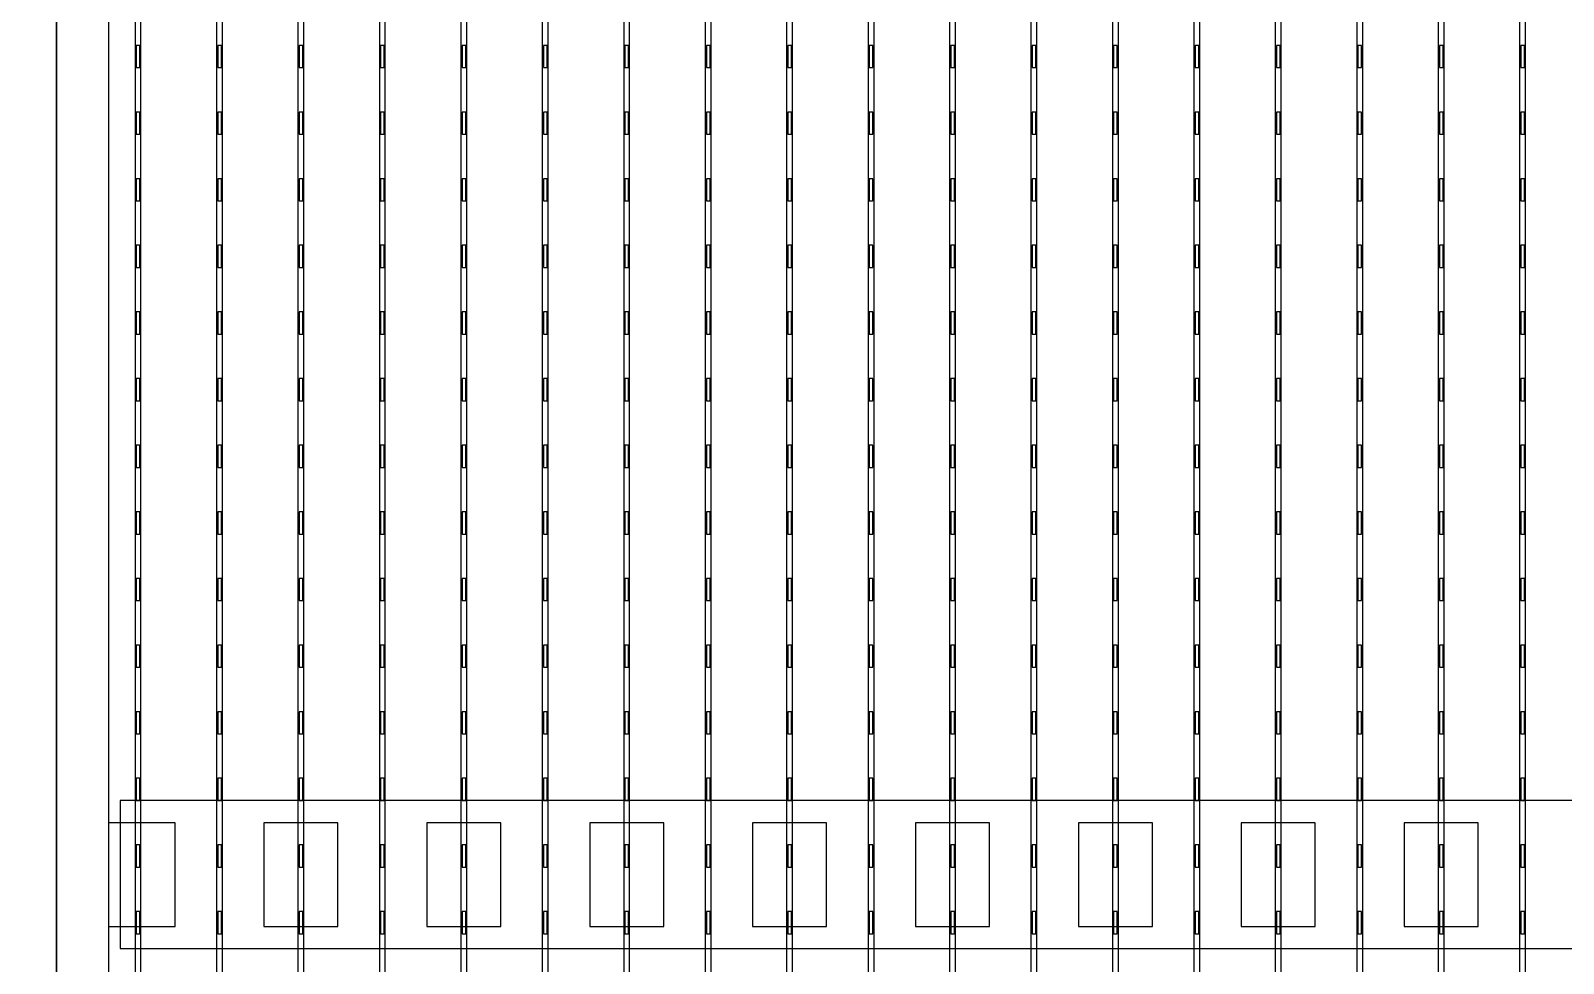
# Model space of a CAD drawing. Header units: millimetres. Extents: x -18 to 142, y -7 to 153.
# Drawn here: x 82.89 to 93.25, y 6.1 to 12.4 of the extents above; entities that cross this region are included whole.
import ezdxf

# ---------------------------------------------------------------- set-up
doc = ezdxf.new("R2010")
doc.units = ezdxf.units.MM
for name, color, linetype in [('BUSBARS', 3, 'Continuous'), ('CELLS', 5, 'Continuous'), ('CONTACT_PADS', 2, 'Continuous'), ('DICING', 4, 'Continuous'), ('FINGERS', 1, 'Continuous'), ('INSULATION', 2, 'Continuous')]:
    doc.layers.add(name, color=color, linetype=linetype)

msp = doc.modelspace()

# ---------------------------------------------------------------- linework, layer by layer
at = {"layer": 'BUSBARS'}
msp.add_lwpolyline([(103.54, 6.2), (103.54, 7.2), (83.5, 7.2), (83.5, 6.2), (103.54, 6.2)], close=True, dxfattribs=at)
at = {"layer": 'CELLS'}
for points in [[(83.07, -0.5), (83.07, 20.4), (62.17, 20.4), (62.17, -0.5), (83.07, -0.5)], [(103.97, -0.5), (103.97, 20.4), (83.07, 20.4), (83.07, -0.5), (103.97, -0.5)]]:
    msp.add_lwpolyline(points, close=True, dxfattribs=at)
at = {"layer": 'CONTACT_PADS'}
for points in [[(83.633, 12.15), (83.633, 12.3), (83.608, 12.3), (83.608, 12.15), (83.633, 12.15)], [(84.183, 12.15), (84.183, 12.3), (84.158, 12.3), (84.158, 12.15), (84.183, 12.15)], [(84.733, 12.15), (84.733, 12.3), (84.708, 12.3), (84.708, 12.15), (84.733, 12.15)], [(85.283, 12.15), (85.283, 12.3), (85.258, 12.3), (85.258, 12.15), (85.283, 12.15)], [(85.833, 12.15), (85.833, 12.3), (85.808, 12.3), (85.808, 12.15), (85.833, 12.15)], [(86.383, 12.15), (86.383, 12.3), (86.358, 12.3), (86.358, 12.15), (86.383, 12.15)], [(86.933, 12.15), (86.933, 12.3), (86.908, 12.3), (86.908, 12.15), (86.933, 12.15)], [(87.483, 12.15), (87.483, 12.3), (87.458, 12.3), (87.458, 12.15), (87.483, 12.15)], [(88.033, 12.15), (88.033, 12.3), (88.008, 12.3), (88.008, 12.15), (88.033, 12.15)], [(88.583, 12.15), (88.583, 12.3), (88.558, 12.3), (88.558, 12.15), (88.583, 12.15)], [(89.133, 12.15), (89.133, 12.3), (89.108, 12.3), (89.108, 12.15), (89.133, 12.15)], [(89.683, 12.15), (89.683, 12.3), (89.658, 12.3), (89.658, 12.15), (89.683, 12.15)], [(90.233, 12.15), (90.233, 12.3), (90.208, 12.3), (90.208, 12.15), (90.233, 12.15)], [(90.783, 12.15), (90.783, 12.3), (90.758, 12.3), (90.758, 12.15), (90.783, 12.15)], [(91.333, 12.15), (91.333, 12.3), (91.308, 12.3), (91.308, 12.15), (91.333, 12.15)], [(91.883, 12.15), (91.883, 12.3), (91.858, 12.3), (91.858, 12.15), (91.883, 12.15)], [(92.433, 12.15), (92.433, 12.3), (92.408, 12.3), (92.408, 12.15), (92.433, 12.15)], [(92.983, 12.15), (92.983, 12.3), (92.958, 12.3), (92.958, 12.15), (92.983, 12.15)], [(83.633, 11.7), (83.633, 11.85), (83.608, 11.85), (83.608, 11.7), (83.633, 11.7)], [(84.183, 11.7), (84.183, 11.85), (84.158, 11.85), (84.158, 11.7), (84.183, 11.7)], [(84.733, 11.7), (84.733, 11.85), (84.708, 11.85), (84.708, 11.7), (84.733, 11.7)], [(85.283, 11.7), (85.283, 11.85), (85.258, 11.85), (85.258, 11.7), (85.283, 11.7)], [(85.833, 11.7), (85.833, 11.85), (85.808, 11.85), (85.808, 11.7), (85.833, 11.7)], [(86.383, 11.7), (86.383, 11.85), (86.358, 11.85), (86.358, 11.7), (86.383, 11.7)], [(86.933, 11.7), (86.933, 11.85), (86.908, 11.85), (86.908, 11.7), (86.933, 11.7)], [(87.483, 11.7), (87.483, 11.85), (87.458, 11.85), (87.458, 11.7), (87.483, 11.7)], [(88.033, 11.7), (88.033, 11.85), (88.008, 11.85), (88.008, 11.7), (88.033, 11.7)], [(88.583, 11.7), (88.583, 11.85), (88.558, 11.85), (88.558, 11.7), (88.583, 11.7)], [(89.133, 11.7), (89.133, 11.85), (89.108, 11.85), (89.108, 11.7), (89.133, 11.7)], [(89.683, 11.7), (89.683, 11.85), (89.658, 11.85), (89.658, 11.7), (89.683, 11.7)], [(90.233, 11.7), (90.233, 11.85), (90.208, 11.85), (90.208, 11.7), (90.233, 11.7)], [(90.783, 11.7), (90.783, 11.85), (90.758, 11.85), (90.758, 11.7), (90.783, 11.7)], [(91.333, 11.7), (91.333, 11.85), (91.308, 11.85), (91.308, 11.7), (91.333, 11.7)], [(91.883, 11.7), (91.883, 11.85), (91.858, 11.85), (91.858, 11.7), (91.883, 11.7)], [(92.433, 11.7), (92.433, 11.85), (92.408, 11.85), (92.408, 11.7), (92.433, 11.7)], [(92.983, 11.7), (92.983, 11.85), (92.958, 11.85), (92.958, 11.7), (92.983, 11.7)], [(83.633, 11.25), (83.633, 11.4), (83.608, 11.4), (83.608, 11.25), (83.633, 11.25)], [(84.183, 11.25), (84.183, 11.4), (84.158, 11.4), (84.158, 11.25), (84.183, 11.25)], [(84.733, 11.25), (84.733, 11.4), (84.708, 11.4), (84.708, 11.25), (84.733, 11.25)], [(85.283, 11.25), (85.283, 11.4), (85.258, 11.4), (85.258, 11.25), (85.283, 11.25)], [(85.833, 11.25), (85.833, 11.4), (85.808, 11.4), (85.808, 11.25), (85.833, 11.25)], [(86.383, 11.25), (86.383, 11.4), (86.358, 11.4), (86.358, 11.25), (86.383, 11.25)], [(86.933, 11.25), (86.933, 11.4), (86.908, 11.4), (86.908, 11.25), (86.933, 11.25)], [(87.483, 11.25), (87.483, 11.4), (87.458, 11.4), (87.458, 11.25), (87.483, 11.25)], [(88.033, 11.25), (88.033, 11.4), (88.008, 11.4), (88.008, 11.25), (88.033, 11.25)], [(88.583, 11.25), (88.583, 11.4), (88.558, 11.4), (88.558, 11.25), (88.583, 11.25)], [(89.133, 11.25), (89.133, 11.4), (89.108, 11.4), (89.108, 11.25), (89.133, 11.25)], [(89.683, 11.25), (89.683, 11.4), (89.658, 11.4), (89.658, 11.25), (89.683, 11.25)], [(90.233, 11.25), (90.233, 11.4), (90.208, 11.4), (90.208, 11.25), (90.233, 11.25)], [(90.783, 11.25), (90.783, 11.4), (90.758, 11.4), (90.758, 11.25), (90.783, 11.25)], [(91.333, 11.25), (91.333, 11.4), (91.308, 11.4), (91.308, 11.25), (91.333, 11.25)], [(91.883, 11.25), (91.883, 11.4), (91.858, 11.4), (91.858, 11.25), (91.883, 11.25)], [(92.433, 11.25), (92.433, 11.4), (92.408, 11.4), (92.408, 11.25), (92.433, 11.25)], [(92.983, 11.25), (92.983, 11.4), (92.958, 11.4), (92.958, 11.25), (92.983, 11.25)], [(83.633, 10.8), (83.633, 10.95), (83.608, 10.95), (83.608, 10.8), (83.633, 10.8)], [(84.183, 10.8), (84.183, 10.95), (84.158, 10.95), (84.158, 10.8), (84.183, 10.8)], [(84.733, 10.8), (84.733, 10.95), (84.708, 10.95), (84.708, 10.8), (84.733, 10.8)], [(85.283, 10.8), (85.283, 10.95), (85.258, 10.95), (85.258, 10.8), (85.283, 10.8)], [(85.833, 10.8), (85.833, 10.95), (85.808, 10.95), (85.808, 10.8), (85.833, 10.8)], [(86.383, 10.8), (86.383, 10.95), (86.358, 10.95), (86.358, 10.8), (86.383, 10.8)], [(86.933, 10.8), (86.933, 10.95), (86.908, 10.95), (86.908, 10.8), (86.933, 10.8)], [(87.483, 10.8), (87.483, 10.95), (87.458, 10.95), (87.458, 10.8), (87.483, 10.8)], [(88.033, 10.8), (88.033, 10.95), (88.008, 10.95), (88.008, 10.8), (88.033, 10.8)], [(88.583, 10.8), (88.583, 10.95), (88.558, 10.95), (88.558, 10.8), (88.583, 10.8)], [(89.133, 10.8), (89.133, 10.95), (89.108, 10.95), (89.108, 10.8), (89.133, 10.8)], [(89.683, 10.8), (89.683, 10.95), (89.658, 10.95), (89.658, 10.8), (89.683, 10.8)], [(90.233, 10.8), (90.233, 10.95), (90.208, 10.95), (90.208, 10.8), (90.233, 10.8)], [(90.783, 10.8), (90.783, 10.95), (90.758, 10.95), (90.758, 10.8), (90.783, 10.8)], [(91.333, 10.8), (91.333, 10.95), (91.308, 10.95), (91.308, 10.8), (91.333, 10.8)], [(91.883, 10.8), (91.883, 10.95), (91.858, 10.95), (91.858, 10.8), (91.883, 10.8)], [(92.433, 10.8), (92.433, 10.95), (92.408, 10.95), (92.408, 10.8), (92.433, 10.8)], [(92.983, 10.8), (92.983, 10.95), (92.958, 10.95), (92.958, 10.8), (92.983, 10.8)], [(83.633, 10.35), (83.633, 10.5), (83.608, 10.5), (83.608, 10.35), (83.633, 10.35)], [(84.183, 10.35), (84.183, 10.5), (84.158, 10.5), (84.158, 10.35), (84.183, 10.35)], [(84.733, 10.35), (84.733, 10.5), (84.708, 10.5), (84.708, 10.35), (84.733, 10.35)], [(85.283, 10.35), (85.283, 10.5), (85.258, 10.5), (85.258, 10.35), (85.283, 10.35)], [(85.833, 10.35), (85.833, 10.5), (85.808, 10.5), (85.808, 10.35), (85.833, 10.35)], [(86.383, 10.35), (86.383, 10.5), (86.358, 10.5), (86.358, 10.35), (86.383, 10.35)], [(86.933, 10.35), (86.933, 10.5), (86.908, 10.5), (86.908, 10.35), (86.933, 10.35)], [(87.483, 10.35), (87.483, 10.5), (87.458, 10.5), (87.458, 10.35), (87.483, 10.35)], [(88.033, 10.35), (88.033, 10.5), (88.008, 10.5), (88.008, 10.35), (88.033, 10.35)], [(88.583, 10.35), (88.583, 10.5), (88.558, 10.5), (88.558, 10.35), (88.583, 10.35)], [(89.133, 10.35), (89.133, 10.5), (89.108, 10.5), (89.108, 10.35), (89.133, 10.35)], [(89.683, 10.35), (89.683, 10.5), (89.658, 10.5), (89.658, 10.35), (89.683, 10.35)], [(90.233, 10.35), (90.233, 10.5), (90.208, 10.5), (90.208, 10.35), (90.233, 10.35)], [(90.783, 10.35), (90.783, 10.5), (90.758, 10.5), (90.758, 10.35), (90.783, 10.35)], [(91.333, 10.35), (91.333, 10.5), (91.308, 10.5), (91.308, 10.35), (91.333, 10.35)], [(91.883, 10.35), (91.883, 10.5), (91.858, 10.5), (91.858, 10.35), (91.883, 10.35)], [(92.433, 10.35), (92.433, 10.5), (92.408, 10.5), (92.408, 10.35), (92.433, 10.35)], [(92.983, 10.35), (92.983, 10.5), (92.958, 10.5), (92.958, 10.35), (92.983, 10.35)], [(83.633, 9.9), (83.633, 10.05), (83.608, 10.05), (83.608, 9.9), (83.633, 9.9)], [(84.183, 9.9), (84.183, 10.05), (84.158, 10.05), (84.158, 9.9), (84.183, 9.9)], [(84.733, 9.9), (84.733, 10.05), (84.708, 10.05), (84.708, 9.9), (84.733, 9.9)], [(85.283, 9.9), (85.283, 10.05), (85.258, 10.05), (85.258, 9.9), (85.283, 9.9)], [(85.833, 9.9), (85.833, 10.05), (85.808, 10.05), (85.808, 9.9), (85.833, 9.9)], [(86.383, 9.9), (86.383, 10.05), (86.358, 10.05), (86.358, 9.9), (86.383, 9.9)], [(86.933, 9.9), (86.933, 10.05), (86.908, 10.05), (86.908, 9.9), (86.933, 9.9)], [(87.483, 9.9), (87.483, 10.05), (87.458, 10.05), (87.458, 9.9), (87.483, 9.9)], [(88.033, 9.9), (88.033, 10.05), (88.008, 10.05), (88.008, 9.9), (88.033, 9.9)], [(88.583, 9.9), (88.583, 10.05), (88.558, 10.05), (88.558, 9.9), (88.583, 9.9)], [(89.133, 9.9), (89.133, 10.05), (89.108, 10.05), (89.108, 9.9), (89.133, 9.9)], [(89.683, 9.9), (89.683, 10.05), (89.658, 10.05), (89.658, 9.9), (89.683, 9.9)], [(90.233, 9.9), (90.233, 10.05), (90.208, 10.05), (90.208, 9.9), (90.233, 9.9)], [(90.783, 9.9), (90.783, 10.05), (90.758, 10.05), (90.758, 9.9), (90.783, 9.9)], [(91.333, 9.9), (91.333, 10.05), (91.308, 10.05), (91.308, 9.9), (91.333, 9.9)], [(91.883, 9.9), (91.883, 10.05), (91.858, 10.05), (91.858, 9.9), (91.883, 9.9)], [(92.433, 9.9), (92.433, 10.05), (92.408, 10.05), (92.408, 9.9), (92.433, 9.9)], [(92.983, 9.9), (92.983, 10.05), (92.958, 10.05), (92.958, 9.9), (92.983, 9.9)], [(83.633, 9.45), (83.633, 9.6), (83.608, 9.6), (83.608, 9.45), (83.633, 9.45)], [(84.183, 9.45), (84.183, 9.6), (84.158, 9.6), (84.158, 9.45), (84.183, 9.45)], [(84.733, 9.45), (84.733, 9.6), (84.708, 9.6), (84.708, 9.45), (84.733, 9.45)], [(85.283, 9.45), (85.283, 9.6), (85.258, 9.6), (85.258, 9.45), (85.283, 9.45)], [(85.833, 9.45), (85.833, 9.6), (85.808, 9.6), (85.808, 9.45), (85.833, 9.45)], [(86.383, 9.45), (86.383, 9.6), (86.358, 9.6), (86.358, 9.45), (86.383, 9.45)], [(86.933, 9.45), (86.933, 9.6), (86.908, 9.6), (86.908, 9.45), (86.933, 9.45)], [(87.483, 9.45), (87.483, 9.6), (87.458, 9.6), (87.458, 9.45), (87.483, 9.45)], [(88.033, 9.45), (88.033, 9.6), (88.008, 9.6), (88.008, 9.45), (88.033, 9.45)], [(88.583, 9.45), (88.583, 9.6), (88.558, 9.6), (88.558, 9.45), (88.583, 9.45)], [(89.133, 9.45), (89.133, 9.6), (89.108, 9.6), (89.108, 9.45), (89.133, 9.45)], [(89.683, 9.45), (89.683, 9.6), (89.658, 9.6), (89.658, 9.45), (89.683, 9.45)], [(90.233, 9.45), (90.233, 9.6), (90.208, 9.6), (90.208, 9.45), (90.233, 9.45)], [(90.783, 9.45), (90.783, 9.6), (90.758, 9.6), (90.758, 9.45), (90.783, 9.45)], [(91.333, 9.45), (91.333, 9.6), (91.308, 9.6), (91.308, 9.45), (91.333, 9.45)], [(91.883, 9.45), (91.883, 9.6), (91.858, 9.6), (91.858, 9.45), (91.883, 9.45)], [(92.433, 9.45), (92.433, 9.6), (92.408, 9.6), (92.408, 9.45), (92.433, 9.45)], [(92.983, 9.45), (92.983, 9.6), (92.958, 9.6), (92.958, 9.45), (92.983, 9.45)], [(83.633, 9), (83.633, 9.15), (83.608, 9.15), (83.608, 9), (83.633, 9)], [(84.183, 9), (84.183, 9.15), (84.158, 9.15), (84.158, 9), (84.183, 9)], [(84.733, 9), (84.733, 9.15), (84.708, 9.15), (84.708, 9), (84.733, 9)], [(85.283, 9), (85.283, 9.15), (85.258, 9.15), (85.258, 9), (85.283, 9)], [(85.833, 9), (85.833, 9.15), (85.808, 9.15), (85.808, 9), (85.833, 9)], [(86.383, 9), (86.383, 9.15), (86.358, 9.15), (86.358, 9), (86.383, 9)], [(86.933, 9), (86.933, 9.15), (86.908, 9.15), (86.908, 9), (86.933, 9)], [(87.483, 9), (87.483, 9.15), (87.458, 9.15), (87.458, 9), (87.483, 9)], [(88.033, 9), (88.033, 9.15), (88.008, 9.15), (88.008, 9), (88.033, 9)], [(88.583, 9), (88.583, 9.15), (88.558, 9.15), (88.558, 9), (88.583, 9)], [(89.133, 9), (89.133, 9.15), (89.108, 9.15), (89.108, 9), (89.133, 9)], [(89.683, 9), (89.683, 9.15), (89.658, 9.15), (89.658, 9), (89.683, 9)], [(90.233, 9), (90.233, 9.15), (90.208, 9.15), (90.208, 9), (90.233, 9)], [(90.783, 9), (90.783, 9.15), (90.758, 9.15), (90.758, 9), (90.783, 9)], [(91.333, 9), (91.333, 9.15), (91.308, 9.15), (91.308, 9), (91.333, 9)], [(91.883, 9), (91.883, 9.15), (91.858, 9.15), (91.858, 9), (91.883, 9)], [(92.433, 9), (92.433, 9.15), (92.408, 9.15), (92.408, 9), (92.433, 9)], [(92.983, 9), (92.983, 9.15), (92.958, 9.15), (92.958, 9), (92.983, 9)], [(83.633, 8.55), (83.633, 8.7), (83.608, 8.7), (83.608, 8.55), (83.633, 8.55)], [(84.183, 8.55), (84.183, 8.7), (84.158, 8.7), (84.158, 8.55), (84.183, 8.55)], [(84.733, 8.55), (84.733, 8.7), (84.708, 8.7), (84.708, 8.55), (84.733, 8.55)], [(85.283, 8.55), (85.283, 8.7), (85.258, 8.7), (85.258, 8.55), (85.283, 8.55)], [(85.833, 8.55), (85.833, 8.7), (85.808, 8.7), (85.808, 8.55), (85.833, 8.55)], [(86.383, 8.55), (86.383, 8.7), (86.358, 8.7), (86.358, 8.55), (86.383, 8.55)], [(86.933, 8.55), (86.933, 8.7), (86.908, 8.7), (86.908, 8.55), (86.933, 8.55)], [(87.483, 8.55), (87.483, 8.7), (87.458, 8.7), (87.458, 8.55), (87.483, 8.55)], [(88.033, 8.55), (88.033, 8.7), (88.008, 8.7), (88.008, 8.55), (88.033, 8.55)], [(88.583, 8.55), (88.583, 8.7), (88.558, 8.7), (88.558, 8.55), (88.583, 8.55)], [(89.133, 8.55), (89.133, 8.7), (89.108, 8.7), (89.108, 8.55), (89.133, 8.55)], [(89.683, 8.55), (89.683, 8.7), (89.658, 8.7), (89.658, 8.55), (89.683, 8.55)], [(90.233, 8.55), (90.233, 8.7), (90.208, 8.7), (90.208, 8.55), (90.233, 8.55)], [(90.783, 8.55), (90.783, 8.7), (90.758, 8.7), (90.758, 8.55), (90.783, 8.55)], [(91.333, 8.55), (91.333, 8.7), (91.308, 8.7), (91.308, 8.55), (91.333, 8.55)], [(91.883, 8.55), (91.883, 8.7), (91.858, 8.7), (91.858, 8.55), (91.883, 8.55)], [(92.433, 8.55), (92.433, 8.7), (92.408, 8.7), (92.408, 8.55), (92.433, 8.55)], [(92.983, 8.55), (92.983, 8.7), (92.958, 8.7), (92.958, 8.55), (92.983, 8.55)], [(83.633, 8.1), (83.633, 8.25), (83.608, 8.25), (83.608, 8.1), (83.633, 8.1)], [(84.183, 8.1), (84.183, 8.25), (84.158, 8.25), (84.158, 8.1), (84.183, 8.1)], [(84.733, 8.1), (84.733, 8.25), (84.708, 8.25), (84.708, 8.1), (84.733, 8.1)], [(85.283, 8.1), (85.283, 8.25), (85.258, 8.25), (85.258, 8.1), (85.283, 8.1)], [(85.833, 8.1), (85.833, 8.25), (85.808, 8.25), (85.808, 8.1), (85.833, 8.1)], [(86.383, 8.1), (86.383, 8.25), (86.358, 8.25), (86.358, 8.1), (86.383, 8.1)], [(86.933, 8.1), (86.933, 8.25), (86.908, 8.25), (86.908, 8.1), (86.933, 8.1)], [(87.483, 8.1), (87.483, 8.25), (87.458, 8.25), (87.458, 8.1), (87.483, 8.1)], [(88.033, 8.1), (88.033, 8.25), (88.008, 8.25), (88.008, 8.1), (88.033, 8.1)], [(88.583, 8.1), (88.583, 8.25), (88.558, 8.25), (88.558, 8.1), (88.583, 8.1)], [(89.133, 8.1), (89.133, 8.25), (89.108, 8.25), (89.108, 8.1), (89.133, 8.1)], [(89.683, 8.1), (89.683, 8.25), (89.658, 8.25), (89.658, 8.1), (89.683, 8.1)], [(90.233, 8.1), (90.233, 8.25), (90.208, 8.25), (90.208, 8.1), (90.233, 8.1)], [(90.783, 8.1), (90.783, 8.25), (90.758, 8.25), (90.758, 8.1), (90.783, 8.1)], [(91.333, 8.1), (91.333, 8.25), (91.308, 8.25), (91.308, 8.1), (91.333, 8.1)], [(91.883, 8.1), (91.883, 8.25), (91.858, 8.25), (91.858, 8.1), (91.883, 8.1)], [(92.433, 8.1), (92.433, 8.25), (92.408, 8.25), (92.408, 8.1), (92.433, 8.1)], [(92.983, 8.1), (92.983, 8.25), (92.958, 8.25), (92.958, 8.1), (92.983, 8.1)], [(83.633, 7.65), (83.633, 7.8), (83.608, 7.8), (83.608, 7.65), (83.633, 7.65)], [(84.183, 7.65), (84.183, 7.8), (84.158, 7.8), (84.158, 7.65), (84.183, 7.65)], [(84.733, 7.65), (84.733, 7.8), (84.708, 7.8), (84.708, 7.65), (84.733, 7.65)], [(85.283, 7.65), (85.283, 7.8), (85.258, 7.8), (85.258, 7.65), (85.283, 7.65)], [(85.833, 7.65), (85.833, 7.8), (85.808, 7.8), (85.808, 7.65), (85.833, 7.65)], [(86.383, 7.65), (86.383, 7.8), (86.358, 7.8), (86.358, 7.65), (86.383, 7.65)], [(86.933, 7.65), (86.933, 7.8), (86.908, 7.8), (86.908, 7.65), (86.933, 7.65)], [(87.483, 7.65), (87.483, 7.8), (87.458, 7.8), (87.458, 7.65), (87.483, 7.65)], [(88.033, 7.65), (88.033, 7.8), (88.008, 7.8), (88.008, 7.65), (88.033, 7.65)], [(88.583, 7.65), (88.583, 7.8), (88.558, 7.8), (88.558, 7.65), (88.583, 7.65)], [(89.133, 7.65), (89.133, 7.8), (89.108, 7.8), (89.108, 7.65), (89.133, 7.65)], [(89.683, 7.65), (89.683, 7.8), (89.658, 7.8), (89.658, 7.65), (89.683, 7.65)], [(90.233, 7.65), (90.233, 7.8), (90.208, 7.8), (90.208, 7.65), (90.233, 7.65)], [(90.783, 7.65), (90.783, 7.8), (90.758, 7.8), (90.758, 7.65), (90.783, 7.65)], [(91.333, 7.65), (91.333, 7.8), (91.308, 7.8), (91.308, 7.65), (91.333, 7.65)], [(91.883, 7.65), (91.883, 7.8), (91.858, 7.8), (91.858, 7.65), (91.883, 7.65)], [(92.433, 7.65), (92.433, 7.8), (92.408, 7.8), (92.408, 7.65), (92.433, 7.65)], [(92.983, 7.65), (92.983, 7.8), (92.958, 7.8), (92.958, 7.65), (92.983, 7.65)], [(83.633, 7.2), (83.633, 7.35), (83.608, 7.35), (83.608, 7.2), (83.633, 7.2)], [(84.183, 7.2), (84.183, 7.35), (84.158, 7.35), (84.158, 7.2), (84.183, 7.2)], [(84.733, 7.2), (84.733, 7.35), (84.708, 7.35), (84.708, 7.2), (84.733, 7.2)], [(85.283, 7.2), (85.283, 7.35), (85.258, 7.35), (85.258, 7.2), (85.283, 7.2)], [(85.833, 7.2), (85.833, 7.35), (85.808, 7.35), (85.808, 7.2), (85.833, 7.2)], [(86.383, 7.2), (86.383, 7.35), (86.358, 7.35), (86.358, 7.2), (86.383, 7.2)], [(86.933, 7.2), (86.933, 7.35), (86.908, 7.35), (86.908, 7.2), (86.933, 7.2)], [(87.483, 7.2), (87.483, 7.35), (87.458, 7.35), (87.458, 7.2), (87.483, 7.2)], [(88.033, 7.2), (88.033, 7.35), (88.008, 7.35), (88.008, 7.2), (88.033, 7.2)], [(88.583, 7.2), (88.583, 7.35), (88.558, 7.35), (88.558, 7.2), (88.583, 7.2)], [(89.133, 7.2), (89.133, 7.35), (89.108, 7.35), (89.108, 7.2), (89.133, 7.2)], [(89.683, 7.2), (89.683, 7.35), (89.658, 7.35), (89.658, 7.2), (89.683, 7.2)], [(90.233, 7.2), (90.233, 7.35), (90.208, 7.35), (90.208, 7.2), (90.233, 7.2)], [(90.783, 7.2), (90.783, 7.35), (90.758, 7.35), (90.758, 7.2), (90.783, 7.2)], [(91.333, 7.2), (91.333, 7.35), (91.308, 7.35), (91.308, 7.2), (91.333, 7.2)], [(91.883, 7.2), (91.883, 7.35), (91.858, 7.35), (91.858, 7.2), (91.883, 7.2)], [(92.433, 7.2), (92.433, 7.35), (92.408, 7.35), (92.408, 7.2), (92.433, 7.2)], [(92.983, 7.2), (92.983, 7.35), (92.958, 7.35), (92.958, 7.2), (92.983, 7.2)], [(83.633, 6.75), (83.633, 6.9), (83.608, 6.9), (83.608, 6.75), (83.633, 6.75)], [(84.183, 6.75), (84.183, 6.9), (84.158, 6.9), (84.158, 6.75), (84.183, 6.75)], [(84.733, 6.75), (84.733, 6.9), (84.708, 6.9), (84.708, 6.75), (84.733, 6.75)], [(85.283, 6.75), (85.283, 6.9), (85.258, 6.9), (85.258, 6.75), (85.283, 6.75)], [(85.833, 6.75), (85.833, 6.9), (85.808, 6.9), (85.808, 6.75), (85.833, 6.75)], [(86.383, 6.75), (86.383, 6.9), (86.358, 6.9), (86.358, 6.75), (86.383, 6.75)], [(86.933, 6.75), (86.933, 6.9), (86.908, 6.9), (86.908, 6.75), (86.933, 6.75)], [(87.483, 6.75), (87.483, 6.9), (87.458, 6.9), (87.458, 6.75), (87.483, 6.75)], [(88.033, 6.75), (88.033, 6.9), (88.008, 6.9), (88.008, 6.75), (88.033, 6.75)], [(88.583, 6.75), (88.583, 6.9), (88.558, 6.9), (88.558, 6.75), (88.583, 6.75)], [(89.133, 6.75), (89.133, 6.9), (89.108, 6.9), (89.108, 6.75), (89.133, 6.75)], [(89.683, 6.75), (89.683, 6.9), (89.658, 6.9), (89.658, 6.75), (89.683, 6.75)], [(90.233, 6.75), (90.233, 6.9), (90.208, 6.9), (90.208, 6.75), (90.233, 6.75)], [(90.783, 6.75), (90.783, 6.9), (90.758, 6.9), (90.758, 6.75), (90.783, 6.75)], [(91.333, 6.75), (91.333, 6.9), (91.308, 6.9), (91.308, 6.75), (91.333, 6.75)], [(91.883, 6.75), (91.883, 6.9), (91.858, 6.9), (91.858, 6.75), (91.883, 6.75)], [(92.433, 6.75), (92.433, 6.9), (92.408, 6.9), (92.408, 6.75), (92.433, 6.75)], [(92.983, 6.75), (92.983, 6.9), (92.958, 6.9), (92.958, 6.75), (92.983, 6.75)], [(83.633, 6.3), (83.633, 6.45), (83.608, 6.45), (83.608, 6.3), (83.633, 6.3)], [(84.183, 6.3), (84.183, 6.45), (84.158, 6.45), (84.158, 6.3), (84.183, 6.3)], [(84.733, 6.3), (84.733, 6.45), (84.708, 6.45), (84.708, 6.3), (84.733, 6.3)], [(85.283, 6.3), (85.283, 6.45), (85.258, 6.45), (85.258, 6.3), (85.283, 6.3)], [(85.833, 6.3), (85.833, 6.45), (85.808, 6.45), (85.808, 6.3), (85.833, 6.3)], [(86.383, 6.3), (86.383, 6.45), (86.358, 6.45), (86.358, 6.3), (86.383, 6.3)], [(86.933, 6.3), (86.933, 6.45), (86.908, 6.45), (86.908, 6.3), (86.933, 6.3)], [(87.483, 6.3), (87.483, 6.45), (87.458, 6.45), (87.458, 6.3), (87.483, 6.3)], [(88.033, 6.3), (88.033, 6.45), (88.008, 6.45), (88.008, 6.3), (88.033, 6.3)], [(88.583, 6.3), (88.583, 6.45), (88.558, 6.45), (88.558, 6.3), (88.583, 6.3)], [(89.133, 6.3), (89.133, 6.45), (89.108, 6.45), (89.108, 6.3), (89.133, 6.3)], [(89.683, 6.3), (89.683, 6.45), (89.658, 6.45), (89.658, 6.3), (89.683, 6.3)], [(90.233, 6.3), (90.233, 6.45), (90.208, 6.45), (90.208, 6.3), (90.233, 6.3)], [(90.783, 6.3), (90.783, 6.45), (90.758, 6.45), (90.758, 6.3), (90.783, 6.3)], [(91.333, 6.3), (91.333, 6.45), (91.308, 6.45), (91.308, 6.3), (91.333, 6.3)], [(91.883, 6.3), (91.883, 6.45), (91.858, 6.45), (91.858, 6.3), (91.883, 6.3)], [(92.433, 6.3), (92.433, 6.45), (92.408, 6.45), (92.408, 6.3), (92.433, 6.3)], [(92.983, 6.3), (92.983, 6.45), (92.958, 6.45), (92.958, 6.3), (92.983, 6.3)]]:
    msp.add_lwpolyline(points, close=True, dxfattribs=at)
at = {"layer": 'DICING'}
for q in [(83.07, 152.65), (83.07, 152.65), (83.07, 152.65), (83.07, 152.65), (83.07, 152.65), (83.07, 152.65), (83.07, 131.75), (83.07, 131.75), (83.07, 131.75), (83.07, 131.75), (83.07, 131.75), (83.07, 131.75), (83.07, 110.85), (83.07, 110.85), (83.07, 110.85), (83.07, 110.85), (83.07, 110.85), (83.07, 110.85), (83.07, 89.95), (83.07, 89.95), (83.07, 89.95), (83.07, 89.95), (83.07, 89.95), (83.07, 89.95), (83.07, 69.05), (83.07, 69.05), (83.07, 69.05), (83.07, 69.05), (83.07, 69.05), (83.07, 69.05), (83.07, 48.15), (83.07, 48.15), (83.07, 48.15), (83.07, 48.15), (83.07, 48.15), (83.07, 48.15), (83.07, 27.25), (83.07, 27.25), (83.07, 27.25)]:
    msp.add_line((83.07, -7.35), q, dxfattribs=at)
at = {"layer": 'FINGERS'}
for points in [[(83.64, 0), (83.64, 19.9), (83.6, 19.9), (83.6, 0), (83.64, 0)], [(84.19, 0), (84.19, 19.9), (84.15, 19.9), (84.15, 0), (84.19, 0)], [(84.74, 0), (84.74, 19.9), (84.7, 19.9), (84.7, 0), (84.74, 0)], [(85.29, 0), (85.29, 19.9), (85.25, 19.9), (85.25, 0), (85.29, 0)], [(85.84, 0), (85.84, 19.9), (85.8, 19.9), (85.8, 0), (85.84, 0)], [(86.39, 0), (86.39, 19.9), (86.35, 19.9), (86.35, 0), (86.39, 0)], [(86.94, 0), (86.94, 19.9), (86.9, 19.9), (86.9, 0), (86.94, 0)], [(87.49, 0), (87.49, 19.9), (87.45, 19.9), (87.45, 0), (87.49, 0)], [(88.04, 0), (88.04, 19.9), (88, 19.9), (88, 0), (88.04, 0)], [(88.59, 0), (88.59, 19.9), (88.55, 19.9), (88.55, 0), (88.59, 0)], [(89.14, 0), (89.14, 19.9), (89.1, 19.9), (89.1, 0), (89.14, 0)], [(89.69, 0), (89.69, 19.9), (89.65, 19.9), (89.65, 0), (89.69, 0)], [(90.24, 0), (90.24, 19.9), (90.2, 19.9), (90.2, 0), (90.24, 0)], [(90.79, 0), (90.79, 19.9), (90.75, 19.9), (90.75, 0), (90.79, 0)], [(91.34, 0), (91.34, 19.9), (91.3, 19.9), (91.3, 0), (91.34, 0)], [(91.89, 0), (91.89, 19.9), (91.85, 19.9), (91.85, 0), (91.89, 0)], [(92.44, 0), (92.44, 19.9), (92.4, 19.9), (92.4, 0), (92.44, 0)], [(92.99, 0), (92.99, 19.9), (92.95, 19.9), (92.95, 0), (92.99, 0)]]:
    msp.add_lwpolyline(points, close=True, dxfattribs=at)
at = {"layer": 'INSULATION'}
for points in [[(103.62, -0.15), (103.62, 20.05), (83.42, 20.05), (83.42, -0.15), (103.62, -0.15)], [(83.87, 6.35), (83.87, 7.05), (83.42, 7.05), (83.42, 6.35), (83.87, 6.35)], [(84.97, 6.35), (84.97, 7.05), (84.47, 7.05), (84.47, 6.35), (84.97, 6.35)], [(86.07, 6.35), (86.07, 7.05), (85.57, 7.05), (85.57, 6.35), (86.07, 6.35)], [(87.17, 6.35), (87.17, 7.05), (86.67, 7.05), (86.67, 6.35), (87.17, 6.35)], [(88.27, 6.35), (88.27, 7.05), (87.77, 7.05), (87.77, 6.35), (88.27, 6.35)], [(89.37, 6.35), (89.37, 7.05), (88.87, 7.05), (88.87, 6.35), (89.37, 6.35)], [(90.47, 6.35), (90.47, 7.05), (89.97, 7.05), (89.97, 6.35), (90.47, 6.35)], [(91.57, 6.35), (91.57, 7.05), (91.07, 7.05), (91.07, 6.35), (91.57, 6.35)], [(92.67, 6.35), (92.67, 7.05), (92.17, 7.05), (92.17, 6.35), (92.67, 6.35)]]:
    msp.add_lwpolyline(points, close=True, dxfattribs=at)

doc.saveas('drawing.dxf')
